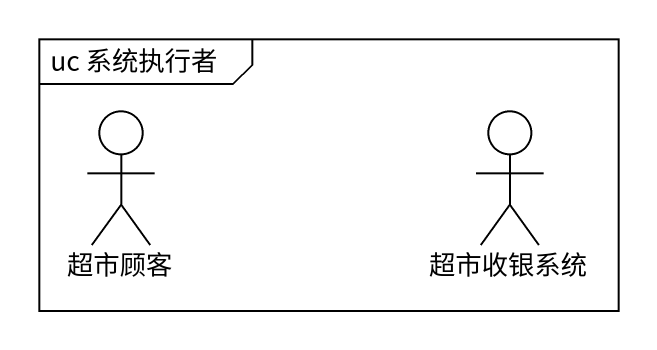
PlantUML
@startuml
mainframe uc 系统执行者
actor 超市顾客
actor 超市收银系统
@enduml
